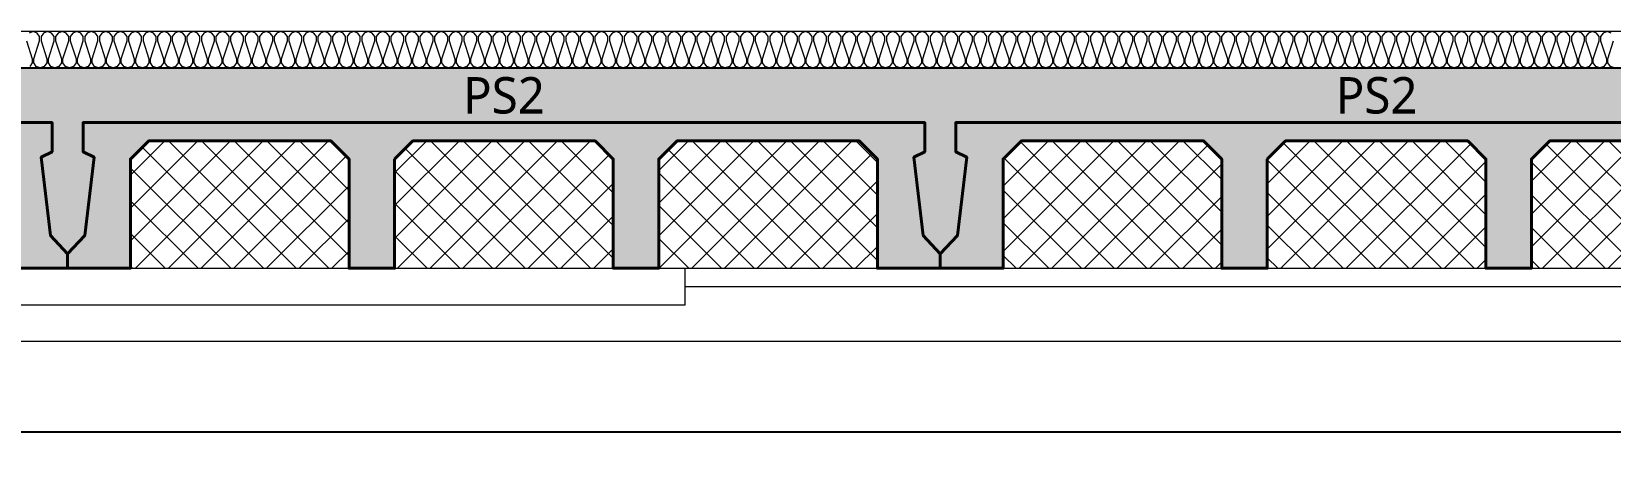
# Model space of a CAD drawing. Header units: millimetres. Extents: x 0 to 420000, y 0 to 297000.
# Drawn here: x 113969 to 118302, y 33150 to 34300 of the extents above; entities that cross this region are included whole.
import ezdxf
from ezdxf.enums import TextEntityAlignment as Align

# ---------------------------------------------------------------- set-up
doc = ezdxf.new("R2010")
doc.units = ezdxf.units.MM
doc.linetypes.add('0731_main_plan$0$form_$0$y-Landschaft$0$_$1$20120914_Verkehrsflächen_Grün$0$20120628_xref - Gammel$1$3_H-GL_F1_U3 - Default$0${ Offset Lines }', pattern=[0])
doc.linetypes.add('CEN', pattern=[62, 60, -1, 0, -1])
for name, color, linetype, lineweight in [('A-AXIS-LINE', 1, 'CEN', 15), ('A-CONC-LIN1', 2, 'Continuous', 40), ('A-CONC-LIN2', 7, 'Continuous', 25), ('A-ELEV-LIN2', 7, 'Continuous', 25), ('A-XXXX-INSL1', 15, 'Continuous', 18), ('A-XXXX-INSL2', 8, 'Continuous', 18)]:
    doc.layers.add(name, color=color, linetype=linetype, lineweight=lineweight)
doc.layers.add('A-CONC-SOLD', color=253, linetype='CEN')
doc.layers.add('A-XXXX-NPLT', color=144, linetype='Continuous', lineweight=15, plot=False)
doc.styles.add('맑은고딕', font='')
doc.styles.get('맑은고딕').set_extended_font_data('Malgun Gothic')

# ---------------------------------------------------------------- blocks, each defined once
blk = doc.blocks.new('axis(211208)')
at = {"layer": 'A-AXIS-LINE', "ltscale": 1000}
blk.add_line((4631788.1, -432118.7), (4955413.1, -432118.7), dxfattribs=at)
blk = doc.blocks.new('PS2')
at = {"layer": 'A-CONC-SOLD'}
h = blk.add_hatch(color=256, dxfattribs=at)
h.dxf.hatch_style = 1
h.paths.add_polyline_path([(1197.5, 0), (-1197.5, 0), (-1197.5, -510), (-1150.5, -460), (-1125, -245), (-1155, -230), (-1155, -150), (1155, -150), (1155, -230), (1125, -245), (1150.5, -460), (1197.5, -510)])
h = blk.add_hatch(color=256, dxfattribs=at)
h.dxf.hatch_style = 1
h.paths.add_polyline_path([(-1150.5, -460), (-1197.5, -510), (-1197.5, -550), (-1025, -550), (-1025, -510), (-1025, -250), (-975, -200), (-475, -200), (-425, -250), (-425, -510), (-425, -550), (-300, -550), (-300, -510), (-300, -250), (-250, -200), (250, -200), (300, -250), (300, -510), (300, -550), (425, -550), (425, -510), (425, -250), (475, -200), (975, -200), (1025, -250), (1025, -510), (1025, -550), (1197.5, -550), (1197.5, -510), (1150.5, -460), (1125, -245), (1155, -230), (1155, -150), (-1155, -150), (-1155, -230), (-1125, -245)])
at = {"layer": 'A-XXXX-INSL2'}
h = blk.add_hatch(dxfattribs=at)
h.set_pattern_fill('ANSI37', color=256, scale=20)
h.set_pattern_definition([(45, (-289951.5, -41968), (-44.90128, 44.90128), []), (135, (-289951.5, -41968), (-44.90128, -44.90128), [])])
h.paths.add_polyline_path([(-975, -200), (-1025, -250), (-1025, -510), (-1025, -550), (-425, -550), (-425, -510), (-425, -250), (-475, -200)])
h.paths.add_polyline_path([(-250, -200), (-300, -250), (-300, -510), (-300, -550), (300, -550), (300, -510), (300, -250), (250, -200)])
h.paths.add_polyline_path([(425, -510), (425, -550), (1025, -550), (1025, -510), (1025, -250), (975, -200), (475, -200), (425, -250)])
at = {"layer": 'A-CONC-LIN1', "color": 2, "linetype": '0731_main_plan$0$form_$0$y-Landschaft$0$_$1$20120914_Verkehrsflächen_Grün$0$20120628_xref - Gammel$1$3_H-GL_F1_U3 - Default$0${ Offset Lines }'}
blk.add_lwpolyline([(-300, -250), (-300, -510), (-300, -510), (-300, -550), (-425, -550), (-425, -510), (-425, -510), (-425, -250), (-475, -200), (-975, -200), (-1025, -250), (-1025, -510), (-1025, -510), (-1025, -550), (-1197.5, -550), (-1197.5, -510), (-1150.5, -460), (-1125, -245), (-1155, -230), (-1155, -150), (1155, -150), (1155, -230), (1125, -245), (1150.5, -460), (1197.5, -510), (1197.5, -550), (1025, -550), (1025, -510), (1025, -510), (1025, -250), (975, -200), (475, -200), (425, -250), (425, -510), (425, -510), (425, -550), (300, -550), (300, -510), (300, -510), (300, -250), (250, -200), (-250, -200)], close=True, dxfattribs=at)
at = {"layer": 'A-CONC-LIN2'}
blk.add_line((-1197.5, 0), (1197.5, 0), dxfattribs=at)
at = {"layer": 'A-XXXX-NPLT'}
for p, q in [((-1025, -550), (-425, -550)), ((-300, -550), (300, -550)), ((425, -550), (1025, -550))]:
    blk.add_line(p, q, dxfattribs=at)
at = {"layer": 'A-XXXX-NPLT', "style": '맑은고딕'}
blk.add_text('PS2', height=100, dxfattribs=at).set_placement((0, -75), align=Align.MIDDLE)
blk = doc.blocks.new('지하2층')
at = {"layer": 'A-ELEV-LIN2'}
blk.add_line((4692223.8, -392368.7), (4683273.8, -392368.7), dxfattribs=at)
at = {"layer": 'A-XXXX-INSL1'}
for points in [[(4683573.8, -392018.7), (4686073.8, -392018.7), (4686073.8, -391918.7)], [(4686073.8, -391968.7), (4725973.8, -391968.7), (4725973.8, -392418.7), (4726673.8, -392418.7), (4726673.8, -391968.7), (4734973.8, -391968.7)]]:
    blk.add_lwpolyline(points, dxfattribs=at)
at = {"layer": 'A-XXXX-INSL2'}
blk.add_line((4758623.8, -391268.7), (4681723.8, -391268.7), dxfattribs=at)
for points in [[(4688623.8, -391368.7), (4688612.8, -391364.7), (4688605.8, -391354.7), (4688605.8, -391343.7), (4688621.8, -391293.7)], [(4688614.8, -391272.7), (4688603.8, -391268.7), (4688592.8, -391272.7), (4688585.8, -391282.7), (4688585.8, -391293.7), (4688601.8, -391343.7), (4688601.8, -391354.7), (4688594.8, -391364.7), (4688583.8, -391368.7), (4688572.8, -391364.7), (4688565.8, -391354.7), (4688565.8, -391343.7), (4688581.8, -391293.7), (4688581.8, -391282.7), (4688574.8, -391272.7), (4688563.8, -391268.7), (4688552.8, -391272.7), (4688545.8, -391282.7), (4688545.8, -391293.7), (4688561.8, -391343.7), (4688561.8, -391354.7), (4688554.8, -391364.7), (4688543.8, -391368.7), (4688532.8, -391364.7), (4688525.8, -391354.7), (4688525.8, -391343.7), (4688541.8, -391293.7), (4688541.8, -391282.7), (4688534.8, -391272.7), (4688523.8, -391268.7), (4688512.8, -391272.7), (4688505.8, -391282.7), (4688505.8, -391293.7), (4688521.8, -391343.7), (4688521.8, -391354.7), (4688514.8, -391364.7), (4688503.8, -391368.7), (4688492.8, -391364.7), (4688485.8, -391354.7), (4688485.8, -391343.7), (4688501.8, -391293.7), (4688501.8, -391282.7), (4688494.8, -391272.7), (4688483.8, -391268.7), (4688472.8, -391272.7), (4688465.8, -391282.7), (4688465.8, -391293.7), (4688481.8, -391343.7), (4688481.8, -391354.7), (4688474.8, -391364.7), (4688463.8, -391368.7), (4688452.8, -391364.7), (4688445.8, -391354.7), (4688445.8, -391343.7), (4688461.8, -391293.7), (4688461.8, -391282.7), (4688454.8, -391272.7), (4688443.8, -391268.7), (4688432.8, -391272.7), (4688425.8, -391282.7), (4688425.8, -391293.7), (4688441.8, -391343.7), (4688441.8, -391354.7), (4688434.8, -391364.7), (4688423.8, -391368.7), (4688412.8, -391364.7), (4688405.8, -391354.7), (4688405.8, -391343.7), (4688421.8, -391293.7), (4688421.8, -391282.7), (4688414.8, -391272.7), (4688403.8, -391268.7), (4688392.8, -391272.7), (4688385.8, -391282.7), (4688385.8, -391293.7), (4688401.8, -391343.7), (4688401.8, -391354.7), (4688394.8, -391364.7), (4688383.8, -391368.7), (4688372.8, -391364.7), (4688365.8, -391354.7), (4688365.8, -391343.7), (4688381.8, -391293.7), (4688381.8, -391282.7), (4688374.8, -391272.7), (4688363.8, -391268.7), (4688352.8, -391272.7), (4688345.8, -391282.7), (4688345.8, -391293.7), (4688361.8, -391343.7), (4688361.8, -391354.7), (4688354.8, -391364.7), (4688343.8, -391368.7), (4688332.8, -391364.7), (4688325.8, -391354.7), (4688325.8, -391343.7), (4688341.8, -391293.7), (4688341.8, -391282.7), (4688334.8, -391272.7), (4688323.8, -391268.7), (4688312.8, -391272.7), (4688305.8, -391282.7), (4688305.8, -391293.7), (4688321.8, -391343.7), (4688321.8, -391354.7), (4688314.8, -391364.7), (4688303.8, -391368.7), (4688292.8, -391364.7), (4688285.8, -391354.7), (4688285.8, -391343.7), (4688301.8, -391293.7), (4688301.8, -391282.7), (4688294.8, -391272.7), (4688283.8, -391268.7), (4688272.8, -391272.7), (4688265.8, -391282.7), (4688265.8, -391293.7), (4688281.8, -391343.7), (4688281.8, -391354.7), (4688274.8, -391364.7), (4688263.8, -391368.7), (4688252.8, -391364.7), (4688245.8, -391354.7), (4688245.8, -391343.7), (4688261.8, -391293.7), (4688261.8, -391282.7), (4688254.8, -391272.7), (4688243.8, -391268.7), (4688232.8, -391272.7), (4688225.8, -391282.7), (4688225.8, -391293.7), (4688241.8, -391343.7), (4688241.8, -391354.7), (4688234.8, -391364.7), (4688223.8, -391368.7), (4688212.8, -391364.7), (4688205.8, -391354.7), (4688205.8, -391343.7), (4688221.8, -391293.7), (4688221.8, -391282.7), (4688214.8, -391272.7), (4688203.8, -391268.7), (4688192.8, -391272.7), (4688185.8, -391282.7), (4688185.8, -391293.7), (4688201.8, -391343.7), (4688201.8, -391354.7), (4688194.8, -391364.7), (4688183.8, -391368.7), (4688172.8, -391364.7), (4688165.8, -391354.7), (4688165.8, -391343.7), (4688181.8, -391293.7), (4688181.8, -391282.7), (4688174.8, -391272.7), (4688163.8, -391268.7), (4688152.8, -391272.7), (4688145.8, -391282.7), (4688145.8, -391293.7), (4688161.8, -391343.7), (4688161.8, -391354.7), (4688154.8, -391364.7), (4688143.8, -391368.7), (4688132.8, -391364.7), (4688125.8, -391354.7), (4688125.8, -391343.7), (4688141.8, -391293.7), (4688141.8, -391282.7), (4688134.8, -391272.7), (4688123.8, -391268.7), (4688112.8, -391272.7), (4688105.8, -391282.7), (4688105.8, -391293.7), (4688121.8, -391343.7), (4688121.8, -391354.7), (4688114.8, -391364.7), (4688103.8, -391368.7), (4688092.8, -391364.7), (4688085.8, -391354.7), (4688085.8, -391343.7), (4688101.8, -391293.7), (4688101.8, -391282.7), (4688094.8, -391272.7), (4688083.8, -391268.7), (4688072.8, -391272.7), (4688065.8, -391282.7), (4688065.8, -391293.7), (4688081.8, -391343.7), (4688081.8, -391354.7), (4688074.8, -391364.7), (4688063.8, -391368.7), (4688052.8, -391364.7), (4688045.8, -391354.7), (4688045.8, -391343.7), (4688061.8, -391293.7), (4688061.8, -391282.7), (4688054.8, -391272.7), (4688043.8, -391268.7), (4688032.8, -391272.7), (4688025.8, -391282.7), (4688025.8, -391293.7), (4688041.8, -391343.7), (4688041.8, -391354.7), (4688034.8, -391364.7), (4688023.8, -391368.7), (4688012.8, -391364.7), (4688005.8, -391354.7), (4688005.8, -391343.7), (4688021.8, -391293.7), (4688021.8, -391282.7), (4688014.8, -391272.7), (4688003.8, -391268.7), (4687992.8, -391272.7), (4687985.8, -391282.7), (4687985.8, -391293.7), (4688001.8, -391343.7), (4688001.8, -391354.7), (4687994.8, -391364.7), (4687983.8, -391368.7), (4687972.8, -391364.7), (4687965.8, -391354.7), (4687965.8, -391343.7), (4687981.8, -391293.7), (4687981.8, -391282.7), (4687974.8, -391272.7), (4687963.8, -391268.7), (4687952.8, -391272.7), (4687945.8, -391282.7), (4687945.8, -391293.7), (4687961.8, -391343.7), (4687961.8, -391354.7), (4687954.8, -391364.7), (4687943.8, -391368.7), (4687932.8, -391364.7), (4687925.8, -391354.7), (4687925.8, -391343.7), (4687941.8, -391293.7), (4687941.8, -391282.7), (4687934.8, -391272.7), (4687923.8, -391268.7), (4687912.8, -391272.7), (4687905.8, -391282.7), (4687905.8, -391293.7), (4687921.8, -391343.7), (4687921.8, -391354.7), (4687914.8, -391364.7), (4687903.8, -391368.7), (4687892.8, -391364.7), (4687885.8, -391354.7), (4687885.8, -391343.7), (4687901.8, -391293.7), (4687901.8, -391282.7), (4687894.8, -391272.7), (4687883.8, -391268.7), (4687872.8, -391272.7), (4687865.8, -391282.7), (4687865.8, -391293.7), (4687881.8, -391343.7), (4687881.8, -391354.7), (4687874.8, -391364.7), (4687863.8, -391368.7), (4687852.8, -391364.7), (4687845.8, -391354.7), (4687845.8, -391343.7), (4687861.8, -391293.7), (4687861.8, -391282.7), (4687854.8, -391272.7), (4687843.8, -391268.7), (4687832.8, -391272.7), (4687825.8, -391282.7), (4687825.8, -391293.7), (4687841.8, -391343.7), (4687841.8, -391354.7), (4687834.8, -391364.7), (4687823.8, -391368.7), (4687812.8, -391364.7), (4687805.8, -391354.7), (4687805.8, -391343.7), (4687821.8, -391293.7), (4687821.8, -391282.7), (4687814.8, -391272.7), (4687803.8, -391268.7), (4687792.8, -391272.7), (4687785.8, -391282.7), (4687785.8, -391293.7), (4687801.8, -391343.7), (4687801.8, -391354.7), (4687794.8, -391364.7), (4687783.8, -391368.7), (4687772.8, -391364.7), (4687765.8, -391354.7), (4687765.8, -391343.7), (4687781.8, -391293.7), (4687781.8, -391282.7), (4687774.8, -391272.7), (4687763.8, -391268.7), (4687752.8, -391272.7), (4687745.8, -391282.7), (4687745.8, -391293.7), (4687761.8, -391343.7), (4687761.8, -391354.7), (4687754.8, -391364.7), (4687743.8, -391368.7), (4687732.8, -391364.7), (4687725.8, -391354.7), (4687725.8, -391343.7), (4687741.8, -391293.7), (4687741.8, -391282.7), (4687734.8, -391272.7), (4687723.8, -391268.7), (4687712.8, -391272.7), (4687705.8, -391282.7), (4687705.8, -391293.7), (4687721.8, -391343.7), (4687721.8, -391354.7), (4687714.8, -391364.7), (4687703.8, -391368.7), (4687692.8, -391364.7), (4687685.8, -391354.7), (4687685.8, -391343.7), (4687701.8, -391293.7), (4687701.8, -391282.7), (4687694.8, -391272.7), (4687683.8, -391268.7), (4687672.8, -391272.7), (4687665.8, -391282.7), (4687665.8, -391293.7), (4687681.8, -391343.7), (4687681.8, -391354.7), (4687674.8, -391364.7), (4687663.8, -391368.7), (4687652.8, -391364.7), (4687645.8, -391354.7), (4687645.8, -391343.7), (4687661.8, -391293.7), (4687661.8, -391282.7), (4687654.8, -391272.7), (4687643.8, -391268.7), (4687632.8, -391272.7), (4687625.8, -391282.7), (4687625.8, -391293.7), (4687641.8, -391343.7), (4687641.8, -391354.7), (4687634.8, -391364.7), (4687623.8, -391368.7), (4687612.8, -391364.7), (4687605.8, -391354.7), (4687605.8, -391343.7), (4687621.8, -391293.7), (4687621.8, -391282.7), (4687614.8, -391272.7), (4687603.8, -391268.7), (4687592.8, -391272.7), (4687585.8, -391282.7), (4687585.8, -391293.7), (4687601.8, -391343.7), (4687601.8, -391354.7), (4687594.8, -391364.7), (4687583.8, -391368.7), (4687572.8, -391364.7), (4687565.8, -391354.7), (4687565.8, -391343.7), (4687581.8, -391293.7), (4687581.8, -391282.7), (4687574.8, -391272.7), (4687563.8, -391268.7), (4687552.8, -391272.7), (4687545.8, -391282.7), (4687545.8, -391293.7), (4687561.8, -391343.7), (4687561.8, -391354.7), (4687554.8, -391364.7), (4687543.8, -391368.7), (4687532.8, -391364.7), (4687525.8, -391354.7), (4687525.8, -391343.7), (4687541.8, -391293.7), (4687541.8, -391282.7), (4687534.8, -391272.7), (4687523.8, -391268.7), (4687512.8, -391272.7), (4687505.8, -391282.7), (4687505.8, -391293.7), (4687521.8, -391343.7), (4687521.8, -391354.7), (4687514.8, -391364.7), (4687503.8, -391368.7), (4687492.8, -391364.7), (4687485.8, -391354.7), (4687485.8, -391343.7), (4687501.8, -391293.7), (4687501.8, -391282.7), (4687494.8, -391272.7), (4687483.8, -391268.7), (4687472.8, -391272.7), (4687465.8, -391282.7), (4687465.8, -391293.7), (4687481.8, -391343.7), (4687481.8, -391354.7), (4687474.8, -391364.7), (4687463.8, -391368.7), (4687452.8, -391364.7), (4687445.8, -391354.7), (4687445.8, -391343.7), (4687461.8, -391293.7), (4687461.8, -391282.7), (4687454.8, -391272.7), (4687443.8, -391268.7), (4687432.8, -391272.7), (4687425.8, -391282.7), (4687425.8, -391293.7), (4687441.8, -391343.7), (4687441.8, -391354.7), (4687434.8, -391364.7), (4687423.8, -391368.7), (4687412.8, -391364.7), (4687405.8, -391354.7), (4687405.8, -391343.7), (4687421.8, -391293.7), (4687421.8, -391282.7), (4687414.8, -391272.7), (4687403.8, -391268.7), (4687392.8, -391272.7), (4687385.8, -391282.7), (4687385.8, -391293.7), (4687401.8, -391343.7), (4687401.8, -391354.7), (4687394.8, -391364.7), (4687383.8, -391368.7), (4687372.8, -391364.7), (4687365.8, -391354.7), (4687365.8, -391343.7), (4687381.8, -391293.7), (4687381.8, -391282.7), (4687374.8, -391272.7), (4687363.8, -391268.7), (4687352.8, -391272.7), (4687345.8, -391282.7), (4687345.8, -391293.7), (4687361.8, -391343.7), (4687361.8, -391354.7), (4687354.8, -391364.7), (4687343.8, -391368.7), (4687332.8, -391364.7), (4687325.8, -391354.7), (4687325.8, -391343.7), (4687341.8, -391293.7), (4687341.8, -391282.7), (4687334.8, -391272.7), (4687323.8, -391268.7), (4687312.8, -391272.7), (4687305.8, -391282.7), (4687305.8, -391293.7), (4687321.8, -391343.7), (4687321.8, -391354.7), (4687314.8, -391364.7), (4687303.8, -391368.7), (4687292.8, -391364.7), (4687285.8, -391354.7), (4687285.8, -391343.7), (4687301.8, -391293.7), (4687301.8, -391282.7), (4687294.8, -391272.7), (4687283.8, -391268.7), (4687272.8, -391272.7), (4687265.8, -391282.7), (4687265.8, -391293.7), (4687281.8, -391343.7), (4687281.8, -391354.7), (4687274.8, -391364.7), (4687263.8, -391368.7), (4687252.8, -391364.7), (4687245.8, -391354.7), (4687245.8, -391343.7), (4687261.8, -391293.7), (4687261.8, -391282.7), (4687254.8, -391272.7), (4687243.8, -391268.7), (4687232.8, -391272.7), (4687225.8, -391282.7), (4687225.8, -391293.7), (4687241.8, -391343.7), (4687241.8, -391354.7), (4687234.8, -391364.7), (4687223.8, -391368.7), (4687212.8, -391364.7), (4687205.8, -391354.7), (4687205.8, -391343.7), (4687221.8, -391293.7), (4687221.8, -391282.7), (4687214.8, -391272.7), (4687203.8, -391268.7), (4687192.8, -391272.7), (4687185.8, -391282.7), (4687185.8, -391293.7), (4687201.8, -391343.7), (4687201.8, -391354.7), (4687194.8, -391364.7), (4687183.8, -391368.7), (4687172.8, -391364.7), (4687165.8, -391354.7), (4687165.8, -391343.7), (4687181.8, -391293.7), (4687181.8, -391282.7), (4687174.8, -391272.7), (4687163.8, -391268.7), (4687152.8, -391272.7), (4687145.8, -391282.7), (4687145.8, -391293.7), (4687161.8, -391343.7), (4687161.8, -391354.7), (4687154.8, -391364.7), (4687143.8, -391368.7), (4687132.8, -391364.7), (4687125.8, -391354.7), (4687125.8, -391343.7), (4687141.8, -391293.7), (4687141.8, -391282.7), (4687134.8, -391272.7), (4687123.8, -391268.7), (4687112.8, -391272.7), (4687105.8, -391282.7), (4687105.8, -391293.7), (4687121.8, -391343.7), (4687121.8, -391354.7), (4687114.8, -391364.7), (4687103.8, -391368.7), (4687092.8, -391364.7), (4687085.8, -391354.7), (4687085.8, -391343.7), (4687101.8, -391293.7), (4687101.8, -391282.7), (4687094.8, -391272.7), (4687083.8, -391268.7), (4687072.8, -391272.7), (4687065.8, -391282.7), (4687065.8, -391293.7), (4687081.8, -391343.7), (4687081.8, -391354.7), (4687074.8, -391364.7), (4687063.8, -391368.7), (4687052.8, -391364.7), (4687045.8, -391354.7), (4687045.8, -391343.7), (4687061.8, -391293.7), (4687061.8, -391282.7), (4687054.8, -391272.7), (4687043.8, -391268.7), (4687032.8, -391272.7), (4687025.8, -391282.7), (4687025.8, -391293.7), (4687041.8, -391343.7), (4687041.8, -391354.7), (4687034.8, -391364.7), (4687023.8, -391368.7), (4687012.8, -391364.7), (4687005.8, -391354.7), (4687005.8, -391343.7), (4687021.8, -391293.7), (4687021.8, -391282.7), (4687014.8, -391272.7), (4687003.8, -391268.7), (4686992.8, -391272.7), (4686985.8, -391282.7), (4686985.8, -391293.7), (4687001.8, -391343.7), (4687001.8, -391354.7), (4686994.8, -391364.7), (4686983.8, -391368.7), (4686972.8, -391364.7), (4686965.8, -391354.7), (4686965.8, -391343.7), (4686981.8, -391293.7), (4686981.8, -391282.7), (4686974.8, -391272.7), (4686963.8, -391268.7), (4686952.8, -391272.7), (4686945.8, -391282.7), (4686945.8, -391293.7), (4686961.8, -391343.7), (4686961.8, -391354.7), (4686954.8, -391364.7), (4686943.8, -391368.7), (4686932.8, -391364.7), (4686925.8, -391354.7), (4686925.8, -391343.7), (4686941.8, -391293.7), (4686941.8, -391282.7), (4686934.8, -391272.7), (4686923.8, -391268.7), (4686912.8, -391272.7), (4686905.8, -391282.7), (4686905.8, -391293.7), (4686921.8, -391343.7), (4686921.8, -391354.7), (4686914.8, -391364.7), (4686903.8, -391368.7), (4686892.8, -391364.7), (4686885.8, -391354.7), (4686885.8, -391343.7), (4686901.8, -391293.7), (4686901.8, -391282.7), (4686894.8, -391272.7), (4686883.8, -391268.7), (4686872.8, -391272.7), (4686865.8, -391282.7), (4686865.8, -391293.7), (4686881.8, -391343.7), (4686881.8, -391354.7), (4686874.8, -391364.7), (4686863.8, -391368.7), (4686852.8, -391364.7), (4686845.8, -391354.7), (4686845.8, -391343.7), (4686861.8, -391293.7), (4686861.8, -391282.7), (4686854.8, -391272.7), (4686843.8, -391268.7), (4686832.8, -391272.7), (4686825.8, -391282.7), (4686825.8, -391293.7), (4686841.8, -391343.7), (4686841.8, -391354.7), (4686834.8, -391364.7), (4686823.8, -391368.7), (4686812.8, -391364.7), (4686805.8, -391354.7), (4686805.8, -391343.7), (4686821.8, -391293.7), (4686821.8, -391282.7), (4686814.8, -391272.7), (4686803.8, -391268.7), (4686792.8, -391272.7), (4686785.8, -391282.7), (4686785.8, -391293.7), (4686801.8, -391343.7), (4686801.8, -391354.7), (4686794.8, -391364.7), (4686783.8, -391368.7), (4686772.8, -391364.7), (4686765.8, -391354.7), (4686765.8, -391343.7), (4686781.8, -391293.7), (4686781.8, -391282.7), (4686774.8, -391272.7), (4686763.8, -391268.7), (4686752.8, -391272.7), (4686745.8, -391282.7), (4686745.8, -391293.7), (4686761.8, -391343.7), (4686761.8, -391354.7), (4686754.8, -391364.7), (4686743.8, -391368.7), (4686732.8, -391364.7), (4686725.8, -391354.7), (4686725.8, -391343.7), (4686741.8, -391293.7), (4686741.8, -391282.7), (4686734.8, -391272.7), (4686723.8, -391268.7), (4686712.8, -391272.7), (4686705.8, -391282.7), (4686705.8, -391293.7), (4686721.8, -391343.7), (4686721.8, -391354.7), (4686714.8, -391364.7), (4686703.8, -391368.7), (4686692.8, -391364.7), (4686685.8, -391354.7), (4686685.8, -391343.7), (4686701.8, -391293.7), (4686701.8, -391282.7), (4686694.8, -391272.7), (4686683.8, -391268.7), (4686672.8, -391272.7), (4686665.8, -391282.7), (4686665.8, -391293.7), (4686681.8, -391343.7), (4686681.8, -391354.7), (4686674.8, -391364.7), (4686663.8, -391368.7), (4686652.8, -391364.7), (4686645.8, -391354.7), (4686645.8, -391343.7), (4686661.8, -391293.7), (4686661.8, -391282.7), (4686654.8, -391272.7), (4686643.8, -391268.7), (4686632.8, -391272.7), (4686625.8, -391282.7), (4686625.8, -391293.7), (4686641.8, -391343.7), (4686641.8, -391354.7), (4686634.8, -391364.7), (4686623.8, -391368.7), (4686612.8, -391364.7), (4686605.8, -391354.7), (4686605.8, -391343.7), (4686621.8, -391293.7), (4686621.8, -391282.7), (4686614.8, -391272.7), (4686603.8, -391268.7), (4686592.8, -391272.7), (4686585.8, -391282.7), (4686585.8, -391293.7), (4686601.8, -391343.7), (4686601.8, -391354.7), (4686594.8, -391364.7), (4686583.8, -391368.7), (4686572.8, -391364.7), (4686565.8, -391354.7), (4686565.8, -391343.7), (4686581.8, -391293.7), (4686581.8, -391282.7), (4686574.8, -391272.7), (4686563.8, -391268.7), (4686552.8, -391272.7), (4686545.8, -391282.7), (4686545.8, -391293.7), (4686561.8, -391343.7), (4686561.8, -391354.7), (4686554.8, -391364.7), (4686543.8, -391368.7), (4686532.8, -391364.7), (4686525.8, -391354.7), (4686525.8, -391343.7), (4686541.8, -391293.7), (4686541.8, -391282.7), (4686534.8, -391272.7), (4686523.8, -391268.7), (4686512.8, -391272.7), (4686505.8, -391282.7), (4686505.8, -391293.7), (4686521.8, -391343.7), (4686521.8, -391354.7), (4686514.8, -391364.7), (4686503.8, -391368.7), (4686492.8, -391364.7), (4686485.8, -391354.7), (4686485.8, -391343.7), (4686501.8, -391293.7), (4686501.8, -391282.7), (4686494.8, -391272.7), (4686483.8, -391268.7), (4686472.8, -391272.7), (4686465.8, -391282.7), (4686465.8, -391293.7), (4686481.8, -391343.7), (4686481.8, -391354.7), (4686474.8, -391364.7), (4686463.8, -391368.7), (4686452.8, -391364.7), (4686445.8, -391354.7), (4686445.8, -391343.7), (4686461.8, -391293.7), (4686461.8, -391282.7), (4686454.8, -391272.7), (4686443.8, -391268.7), (4686432.8, -391272.7), (4686425.8, -391282.7), (4686425.8, -391293.7), (4686441.8, -391343.7), (4686441.8, -391354.7), (4686434.8, -391364.7), (4686423.8, -391368.7), (4686412.8, -391364.7), (4686405.8, -391354.7), (4686405.8, -391343.7), (4686421.8, -391293.7), (4686421.8, -391282.7), (4686414.8, -391272.7), (4686403.8, -391268.7), (4686392.8, -391272.7), (4686385.8, -391282.7), (4686385.8, -391293.7), (4686401.8, -391343.7), (4686401.8, -391354.7), (4686394.8, -391364.7), (4686383.8, -391368.7), (4686372.8, -391364.7), (4686365.8, -391354.7), (4686365.8, -391343.7), (4686381.8, -391293.7), (4686381.8, -391282.7), (4686374.8, -391272.7), (4686363.8, -391268.7), (4686352.8, -391272.7), (4686345.8, -391282.7), (4686345.8, -391293.7), (4686361.8, -391343.7), (4686361.8, -391354.7), (4686354.8, -391364.7), (4686343.8, -391368.7), (4686332.8, -391364.7), (4686325.8, -391354.7), (4686325.8, -391343.7), (4686341.8, -391293.7), (4686341.8, -391282.7), (4686334.8, -391272.7), (4686323.8, -391268.7), (4686312.8, -391272.7), (4686305.8, -391282.7), (4686305.8, -391293.7), (4686321.8, -391343.7), (4686321.8, -391354.7), (4686314.8, -391364.7), (4686303.8, -391368.7), (4686292.8, -391364.7), (4686285.8, -391354.7), (4686285.8, -391343.7), (4686301.8, -391293.7), (4686301.8, -391282.7), (4686294.8, -391272.7), (4686283.8, -391268.7), (4686272.8, -391272.7), (4686265.8, -391282.7), (4686265.8, -391293.7), (4686281.8, -391343.7), (4686281.8, -391354.7), (4686274.8, -391364.7), (4686263.8, -391368.7), (4686252.8, -391364.7), (4686245.8, -391354.7), (4686245.8, -391343.7), (4686261.8, -391293.7), (4686261.8, -391282.7), (4686254.8, -391272.7), (4686243.8, -391268.7), (4686232.8, -391272.7), (4686225.8, -391282.7), (4686225.8, -391293.7), (4686241.8, -391343.7), (4686241.8, -391354.7), (4686234.8, -391364.7), (4686223.8, -391368.7), (4686212.8, -391364.7), (4686205.8, -391354.7), (4686205.8, -391343.7), (4686221.8, -391293.7), (4686221.8, -391282.7), (4686214.8, -391272.7), (4686203.8, -391268.7), (4686192.8, -391272.7), (4686185.8, -391282.7), (4686185.8, -391293.7), (4686201.8, -391343.7), (4686201.8, -391354.7), (4686194.8, -391364.7), (4686183.8, -391368.7), (4686172.8, -391364.7), (4686165.8, -391354.7), (4686165.8, -391343.7), (4686181.8, -391293.7), (4686181.8, -391282.7), (4686174.8, -391272.7), (4686163.8, -391268.7), (4686152.8, -391272.7), (4686145.8, -391282.7), (4686145.8, -391293.7), (4686161.8, -391343.7), (4686161.8, -391354.7), (4686154.8, -391364.7), (4686143.8, -391368.7), (4686132.8, -391364.7), (4686125.8, -391354.7), (4686125.8, -391343.7), (4686141.8, -391293.7), (4686141.8, -391282.7), (4686134.8, -391272.7), (4686123.8, -391268.7), (4686112.8, -391272.7), (4686105.8, -391282.7), (4686105.8, -391293.7), (4686121.8, -391343.7), (4686121.8, -391354.7), (4686114.8, -391364.7), (4686103.8, -391368.7), (4686092.8, -391364.7), (4686085.8, -391354.7), (4686085.8, -391343.7), (4686101.8, -391293.7), (4686101.8, -391282.7), (4686094.8, -391272.7), (4686083.8, -391268.7), (4686072.8, -391272.7), (4686065.8, -391282.7), (4686065.8, -391293.7), (4686081.8, -391343.7), (4686081.8, -391354.7), (4686074.8, -391364.7), (4686063.8, -391368.7), (4686052.8, -391364.7), (4686045.8, -391354.7), (4686045.8, -391343.7), (4686061.8, -391293.7), (4686061.8, -391282.7), (4686054.8, -391272.7), (4686043.8, -391268.7), (4686032.8, -391272.7), (4686025.8, -391282.7), (4686025.8, -391293.7), (4686041.8, -391343.7), (4686041.8, -391354.7), (4686034.8, -391364.7), (4686023.8, -391368.7), (4686012.8, -391364.7), (4686005.8, -391354.7), (4686005.8, -391343.7), (4686021.8, -391293.7), (4686021.8, -391282.7), (4686014.8, -391272.7), (4686003.8, -391268.7), (4685992.8, -391272.7), (4685985.8, -391282.7), (4685985.8, -391293.7), (4686001.8, -391343.7), (4686001.8, -391354.7), (4685994.8, -391364.7), (4685983.8, -391368.7), (4685972.8, -391364.7), (4685965.8, -391354.7), (4685965.8, -391343.7), (4685981.8, -391293.7), (4685981.8, -391282.7), (4685974.8, -391272.7), (4685963.8, -391268.7), (4685952.8, -391272.7), (4685945.8, -391282.7), (4685945.8, -391293.7), (4685961.8, -391343.7), (4685961.8, -391354.7), (4685954.8, -391364.7), (4685943.8, -391368.7), (4685932.8, -391364.7), (4685925.8, -391354.7), (4685925.8, -391343.7), (4685941.8, -391293.7), (4685941.8, -391282.7), (4685934.8, -391272.7), (4685923.8, -391268.7), (4685912.8, -391272.7), (4685905.8, -391282.7), (4685905.8, -391293.7), (4685921.8, -391343.7), (4685921.8, -391354.7), (4685914.8, -391364.7), (4685903.8, -391368.7), (4685892.8, -391364.7), (4685885.8, -391354.7), (4685885.8, -391343.7), (4685901.8, -391293.7), (4685901.8, -391282.7), (4685894.8, -391272.7), (4685883.8, -391268.7), (4685872.8, -391272.7), (4685865.8, -391282.7), (4685865.8, -391293.7), (4685881.8, -391343.7), (4685881.8, -391354.7), (4685874.8, -391364.7), (4685863.8, -391368.7), (4685852.8, -391364.7), (4685845.8, -391354.7), (4685845.8, -391343.7), (4685861.8, -391293.7), (4685861.8, -391282.7), (4685854.8, -391272.7), (4685843.8, -391268.7), (4685832.8, -391272.7), (4685825.8, -391282.7), (4685825.8, -391293.7), (4685841.8, -391343.7), (4685841.8, -391354.7), (4685834.8, -391364.7), (4685823.8, -391368.7), (4685812.8, -391364.7), (4685805.8, -391354.7), (4685805.8, -391343.7), (4685821.8, -391293.7), (4685821.8, -391282.7), (4685814.8, -391272.7), (4685803.8, -391268.7), (4685792.8, -391272.7), (4685785.8, -391282.7), (4685785.8, -391293.7), (4685801.8, -391343.7), (4685801.8, -391354.7), (4685794.8, -391364.7), (4685783.8, -391368.7), (4685772.8, -391364.7), (4685765.8, -391354.7), (4685765.8, -391343.7), (4685781.8, -391293.7), (4685781.8, -391282.7), (4685774.8, -391272.7), (4685763.8, -391268.7), (4685752.8, -391272.7), (4685745.8, -391282.7), (4685745.8, -391293.7), (4685761.8, -391343.7), (4685761.8, -391354.7), (4685754.8, -391364.7), (4685743.8, -391368.7), (4685732.8, -391364.7), (4685725.8, -391354.7), (4685725.8, -391343.7), (4685741.8, -391293.7), (4685741.8, -391282.7), (4685734.8, -391272.7), (4685723.8, -391268.7), (4685712.8, -391272.7), (4685705.8, -391282.7), (4685705.8, -391293.7), (4685721.8, -391343.7), (4685721.8, -391354.7), (4685714.8, -391364.7), (4685703.8, -391368.7), (4685692.8, -391364.7), (4685685.8, -391354.7), (4685685.8, -391343.7), (4685701.8, -391293.7), (4685701.8, -391282.7), (4685694.8, -391272.7), (4685683.8, -391268.7), (4685672.8, -391272.7), (4685665.8, -391282.7), (4685665.8, -391293.7), (4685681.8, -391343.7), (4685681.8, -391354.7), (4685674.8, -391364.7), (4685663.8, -391368.7), (4685652.8, -391364.7), (4685645.8, -391354.7), (4685645.8, -391343.7), (4685661.8, -391293.7), (4685661.8, -391282.7), (4685654.8, -391272.7), (4685643.8, -391268.7), (4685632.8, -391272.7), (4685625.8, -391282.7), (4685625.8, -391293.7), (4685641.8, -391343.7), (4685641.8, -391354.7), (4685634.8, -391364.7), (4685623.8, -391368.7), (4685612.8, -391364.7), (4685605.8, -391354.7), (4685605.8, -391343.7), (4685621.8, -391293.7), (4685621.8, -391282.7), (4685614.8, -391272.7), (4685603.8, -391268.7), (4685592.8, -391272.7), (4685585.8, -391282.7), (4685585.8, -391293.7), (4685601.8, -391343.7), (4685601.8, -391354.7), (4685594.8, -391364.7), (4685583.8, -391368.7), (4685572.8, -391364.7), (4685565.8, -391354.7), (4685565.8, -391343.7), (4685581.8, -391293.7), (4685581.8, -391282.7), (4685574.8, -391272.7), (4685563.8, -391268.7), (4685552.8, -391272.7), (4685545.8, -391282.7), (4685545.8, -391293.7), (4685561.8, -391343.7), (4685561.8, -391354.7), (4685554.8, -391364.7), (4685543.8, -391368.7), (4685532.8, -391364.7), (4685525.8, -391354.7), (4685525.8, -391343.7), (4685541.8, -391293.7), (4685541.8, -391282.7), (4685534.8, -391272.7), (4685523.8, -391268.7), (4685512.8, -391272.7), (4685505.8, -391282.7), (4685505.8, -391293.7), (4685521.8, -391343.7), (4685521.8, -391354.7), (4685514.8, -391364.7), (4685503.8, -391368.7), (4685492.8, -391364.7), (4685485.8, -391354.7), (4685485.8, -391343.7), (4685501.8, -391293.7), (4685501.8, -391282.7), (4685494.8, -391272.7), (4685483.8, -391268.7), (4685472.8, -391272.7), (4685465.8, -391282.7), (4685465.8, -391293.7), (4685481.8, -391343.7), (4685481.8, -391354.7), (4685474.8, -391364.7), (4685463.8, -391368.7), (4685452.8, -391364.7), (4685445.8, -391354.7), (4685445.8, -391343.7), (4685461.8, -391293.7), (4685461.8, -391282.7), (4685454.8, -391272.7), (4685443.8, -391268.7), (4685432.8, -391272.7), (4685425.8, -391282.7), (4685425.8, -391293.7), (4685441.8, -391343.7), (4685441.8, -391354.7), (4685434.8, -391364.7), (4685423.8, -391368.7), (4685412.8, -391364.7), (4685405.8, -391354.7), (4685405.8, -391343.7), (4685421.8, -391293.7), (4685421.8, -391282.7), (4685414.8, -391272.7), (4685403.8, -391268.7), (4685392.8, -391272.7), (4685385.8, -391282.7), (4685385.8, -391293.7), (4685401.8, -391343.7), (4685401.8, -391354.7), (4685394.8, -391364.7), (4685383.8, -391368.7), (4685372.8, -391364.7), (4685365.8, -391354.7), (4685365.8, -391343.7), (4685381.8, -391293.7), (4685381.8, -391282.7), (4685374.8, -391272.7), (4685363.8, -391268.7), (4685352.8, -391272.7), (4685345.8, -391282.7), (4685345.8, -391293.7), (4685361.8, -391343.7), (4685361.8, -391354.7), (4685354.8, -391364.7), (4685343.8, -391368.7), (4685332.8, -391364.7), (4685325.8, -391354.7), (4685325.8, -391343.7), (4685341.8, -391293.7), (4685341.8, -391282.7), (4685334.8, -391272.7), (4685323.8, -391268.7), (4685312.8, -391272.7), (4685305.8, -391282.7), (4685305.8, -391293.7), (4685321.8, -391343.7), (4685321.8, -391354.7), (4685314.8, -391364.7), (4685303.8, -391368.7), (4685292.8, -391364.7), (4685285.8, -391354.7), (4685285.8, -391343.7), (4685301.8, -391293.7), (4685301.8, -391282.7), (4685294.8, -391272.7), (4685283.8, -391268.7), (4685272.8, -391272.7), (4685265.8, -391282.7), (4685265.8, -391293.7), (4685281.8, -391343.7), (4685281.8, -391354.7), (4685274.8, -391364.7), (4685263.8, -391368.7), (4685252.8, -391364.7), (4685245.8, -391354.7), (4685245.8, -391343.7), (4685261.8, -391293.7), (4685261.8, -391282.7), (4685254.8, -391272.7), (4685243.8, -391268.7), (4685232.8, -391272.7), (4685225.8, -391282.7), (4685225.8, -391293.7), (4685241.8, -391343.7), (4685241.8, -391354.7), (4685234.8, -391364.7), (4685223.8, -391368.7), (4685212.8, -391364.7), (4685205.8, -391354.7), (4685205.8, -391343.7), (4685221.8, -391293.7), (4685221.8, -391282.7), (4685214.8, -391272.7), (4685203.8, -391268.7), (4685192.8, -391272.7), (4685185.8, -391282.7), (4685185.8, -391293.7), (4685201.8, -391343.7), (4685201.8, -391354.7), (4685194.8, -391364.7), (4685183.8, -391368.7), (4685172.8, -391364.7), (4685165.8, -391354.7), (4685165.8, -391343.7), (4685181.8, -391293.7), (4685181.8, -391282.7), (4685174.8, -391272.7), (4685163.8, -391268.7), (4685152.8, -391272.7), (4685145.8, -391282.7), (4685145.8, -391293.7), (4685161.8, -391343.7), (4685161.8, -391354.7), (4685154.8, -391364.7), (4685143.8, -391368.7), (4685132.8, -391364.7), (4685125.8, -391354.7), (4685125.8, -391343.7), (4685141.8, -391293.7), (4685141.8, -391282.7), (4685134.8, -391272.7), (4685123.8, -391268.7), (4685112.8, -391272.7), (4685105.8, -391282.7), (4685105.8, -391293.7), (4685121.8, -391343.7), (4685121.8, -391354.7), (4685114.8, -391364.7), (4685103.8, -391368.7), (4685092.8, -391364.7), (4685085.8, -391354.7), (4685085.8, -391343.7), (4685101.8, -391293.7), (4685101.8, -391282.7), (4685094.8, -391272.7), (4685083.8, -391268.7), (4685072.8, -391272.7), (4685065.8, -391282.7), (4685065.8, -391293.7), (4685081.8, -391343.7), (4685081.8, -391354.7), (4685074.8, -391364.7), (4685063.8, -391368.7), (4685052.8, -391364.7), (4685045.8, -391354.7), (4685045.8, -391343.7), (4685061.8, -391293.7), (4685061.8, -391282.7), (4685054.8, -391272.7), (4685043.8, -391268.7), (4685032.8, -391272.7), (4685025.8, -391282.7), (4685025.8, -391293.7), (4685041.8, -391343.7), (4685041.8, -391354.7), (4685034.8, -391364.7), (4685023.8, -391368.7), (4685012.8, -391364.7), (4685005.8, -391354.7), (4685005.8, -391343.7), (4685021.8, -391293.7), (4685021.8, -391282.7), (4685014.8, -391272.7), (4685003.8, -391268.7), (4684992.8, -391272.7), (4684985.8, -391282.7), (4684985.8, -391293.7), (4685001.8, -391343.7), (4685001.8, -391354.7), (4684994.8, -391364.7), (4684983.8, -391368.7), (4684972.8, -391364.7), (4684965.8, -391354.7), (4684965.8, -391343.7), (4684981.8, -391293.7), (4684981.8, -391282.7), (4684974.8, -391272.7), (4684963.8, -391268.7), (4684952.8, -391272.7), (4684945.8, -391282.7), (4684945.8, -391293.7), (4684961.8, -391343.7), (4684961.8, -391354.7), (4684954.8, -391364.7), (4684943.8, -391368.7), (4684932.8, -391364.7), (4684925.8, -391354.7), (4684925.8, -391343.7), (4684941.8, -391293.7), (4684941.8, -391282.7), (4684934.8, -391272.7), (4684923.8, -391268.7), (4684912.8, -391272.7), (4684905.8, -391282.7), (4684905.8, -391293.7), (4684921.8, -391343.7), (4684921.8, -391354.7), (4684914.8, -391364.7), (4684903.8, -391368.7), (4684892.8, -391364.7), (4684885.8, -391354.7), (4684885.8, -391343.7), (4684901.8, -391293.7), (4684901.8, -391282.7), (4684894.8, -391272.7), (4684883.8, -391268.7), (4684872.8, -391272.7), (4684865.8, -391282.7), (4684865.8, -391293.7), (4684881.8, -391343.7), (4684881.8, -391354.7), (4684874.8, -391364.7), (4684863.8, -391368.7), (4684852.8, -391364.7), (4684845.8, -391354.7), (4684845.8, -391343.7), (4684861.8, -391293.7), (4684861.8, -391282.7), (4684854.8, -391272.7), (4684843.8, -391268.7), (4684832.8, -391272.7), (4684825.8, -391282.7), (4684825.8, -391293.7), (4684841.8, -391343.7), (4684841.8, -391354.7), (4684834.8, -391364.7), (4684823.8, -391368.7), (4684812.8, -391364.7), (4684805.8, -391354.7), (4684805.8, -391343.7), (4684821.8, -391293.7), (4684821.8, -391282.7), (4684814.8, -391272.7), (4684803.8, -391268.7), (4684792.8, -391272.7), (4684785.8, -391282.7), (4684785.8, -391293.7), (4684801.8, -391343.7), (4684801.8, -391354.7), (4684794.8, -391364.7), (4684783.8, -391368.7), (4684772.8, -391364.7), (4684765.8, -391354.7), (4684765.8, -391343.7), (4684781.8, -391293.7), (4684781.8, -391282.7), (4684774.8, -391272.7), (4684763.8, -391268.7), (4684752.8, -391272.7), (4684745.8, -391282.7), (4684745.8, -391293.7), (4684761.8, -391343.7), (4684761.8, -391354.7), (4684754.8, -391364.7), (4684743.8, -391368.7), (4684732.8, -391364.7), (4684725.8, -391354.7), (4684725.8, -391343.7), (4684741.8, -391293.7), (4684741.8, -391282.7), (4684734.8, -391272.7), (4684723.8, -391268.7), (4684712.8, -391272.7), (4684705.8, -391282.7), (4684705.8, -391293.7), (4684721.8, -391343.7), (4684721.8, -391354.7), (4684714.8, -391364.7), (4684703.8, -391368.7), (4684692.8, -391364.7), (4684685.8, -391354.7), (4684685.8, -391343.7), (4684701.8, -391293.7), (4684701.8, -391282.7), (4684694.8, -391272.7), (4684683.8, -391268.7), (4684672.8, -391272.7), (4684665.8, -391282.7), (4684665.8, -391293.7), (4684681.8, -391343.7), (4684681.8, -391354.7), (4684674.8, -391364.7), (4684663.8, -391368.7), (4684652.8, -391364.7), (4684645.8, -391354.7), (4684645.8, -391343.7), (4684661.8, -391293.7), (4684661.8, -391282.7), (4684654.8, -391272.7), (4684643.8, -391268.7), (4684632.8, -391272.7), (4684625.8, -391282.7), (4684625.8, -391293.7), (4684641.8, -391343.7), (4684641.8, -391354.7), (4684634.8, -391364.7), (4684623.8, -391368.7), (4684612.8, -391364.7), (4684605.8, -391354.7), (4684605.8, -391343.7), (4684621.8, -391293.7), (4684621.8, -391282.7), (4684614.8, -391272.7), (4684603.8, -391268.7), (4684592.8, -391272.7), (4684585.8, -391282.7), (4684585.8, -391293.7), (4684601.8, -391343.7), (4684601.8, -391354.7), (4684594.8, -391364.7), (4684583.8, -391368.7), (4684572.8, -391364.7), (4684565.8, -391354.7), (4684565.8, -391343.7), (4684581.8, -391293.7), (4684581.8, -391282.7), (4684574.8, -391272.7), (4684563.8, -391268.7), (4684552.8, -391272.7), (4684545.8, -391282.7), (4684545.8, -391293.7), (4684561.8, -391343.7), (4684561.8, -391354.7), (4684554.8, -391364.7), (4684543.8, -391368.7), (4684532.8, -391364.7), (4684525.8, -391354.7), (4684525.8, -391343.7), (4684541.8, -391293.7), (4684541.8, -391282.7), (4684534.8, -391272.7), (4684523.8, -391268.7), (4684512.8, -391272.7), (4684505.8, -391282.7), (4684505.8, -391293.7), (4684521.8, -391343.7), (4684521.8, -391354.7), (4684514.8, -391364.7), (4684503.8, -391368.7), (4684492.8, -391364.7), (4684485.8, -391354.7), (4684485.8, -391343.7), (4684501.8, -391293.7), (4684501.8, -391282.7), (4684494.8, -391272.7), (4684483.8, -391268.7), (4684472.8, -391272.7), (4684465.8, -391282.7), (4684465.8, -391293.7), (4684481.8, -391343.7), (4684481.8, -391354.7), (4684474.8, -391364.7), (4684463.8, -391368.7), (4684452.8, -391364.7), (4684445.8, -391354.7), (4684445.8, -391343.7), (4684461.8, -391293.7), (4684461.8, -391282.7), (4684454.8, -391272.7), (4684443.8, -391268.7), (4684432.8, -391272.7), (4684425.8, -391282.7), (4684425.8, -391293.7), (4684441.8, -391343.7), (4684441.8, -391354.7), (4684434.8, -391364.7), (4684423.8, -391368.7), (4684412.8, -391364.7), (4684405.8, -391354.7), (4684405.8, -391343.7), (4684421.8, -391293.7), (4684421.8, -391282.7), (4684414.8, -391272.7), (4684403.8, -391268.7), (4684392.8, -391272.7), (4684385.8, -391282.7), (4684385.8, -391293.7), (4684401.8, -391343.7), (4684401.8, -391354.7), (4684394.8, -391364.7), (4684383.8, -391368.7), (4684372.8, -391364.7), (4684365.8, -391354.7), (4684365.8, -391343.7), (4684381.8, -391293.7), (4684381.8, -391282.7), (4684374.8, -391272.7), (4684363.8, -391268.7), (4684352.8, -391272.7), (4684345.8, -391282.7), (4684345.8, -391293.7), (4684361.8, -391343.7), (4684361.8, -391354.7), (4684354.8, -391364.7), (4684343.8, -391368.7), (4684332.8, -391364.7), (4684325.8, -391354.7), (4684325.8, -391343.7), (4684341.8, -391293.7), (4684341.8, -391282.7), (4684334.8, -391272.7), (4684323.8, -391268.7), (4684312.8, -391272.7), (4684305.8, -391282.7), (4684305.8, -391293.7), (4684321.8, -391343.7), (4684321.8, -391354.7), (4684314.8, -391364.7), (4684303.8, -391368.7), (4684292.8, -391364.7), (4684285.8, -391354.7), (4684285.8, -391343.7), (4684301.8, -391293.7), (4684301.8, -391282.7), (4684294.8, -391272.7), (4684283.8, -391268.7), (4684272.8, -391272.7)], [(4684265.8, -391293.7), (4684281.8, -391343.7), (4684281.8, -391354.7), (4684274.8, -391364.7)]]:
    blk.add_lwpolyline(points, dxfattribs=at)
for p in [(4683181.3, -391368.7), (4685576.3, -391368.7), (4687971.3, -391368.7)]:
    blk.add_blockref('PS2', p)

msp = doc.modelspace()

# ---------------------------------------------------------------- block references
msp.add_blockref('지하2층', (-4570311.3, 425568.7))
at = {"layer": 'A-AXIS-LINE'}
msp.add_blockref('axis(211208)', (-4581588.1, 465568.7), dxfattribs=at)

doc.saveas('drawing.dxf')
